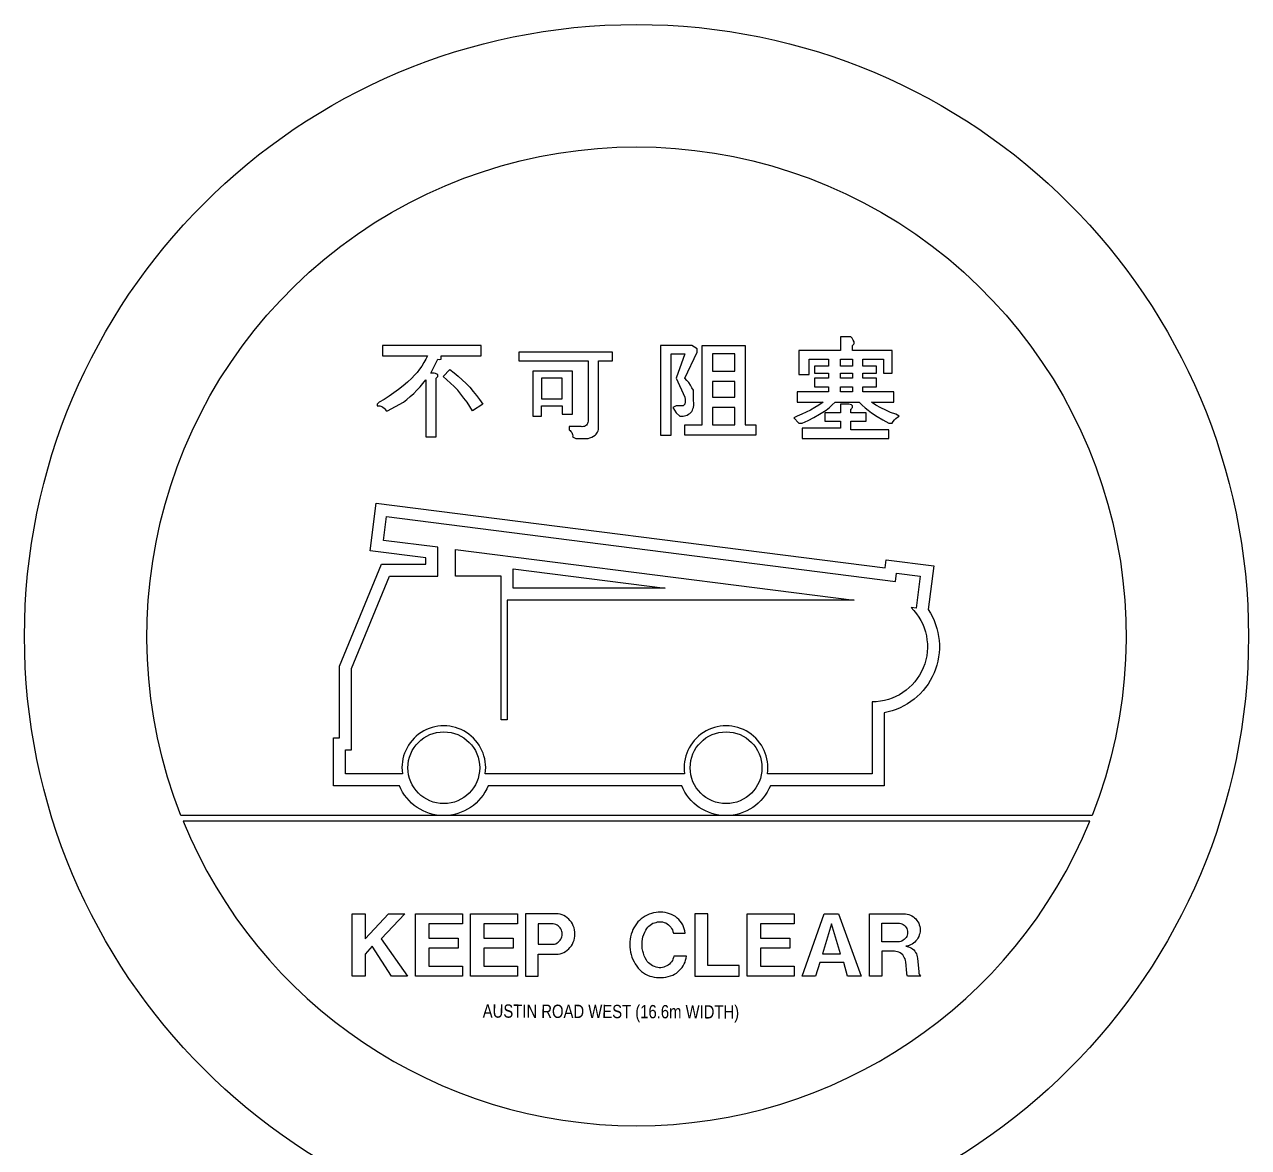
# Model space of a CAD drawing. Header units: millimetres. Extents: x 834681283 to 835686922, y 817551134 to 819407044.
# Drawn here: x 835102271 to 835107896, y 818062565 to 818067728 of the extents above; entities that cross this region are included whole.
import ezdxf

# ---------------------------------------------------------------- set-up
doc = ezdxf.new("R2010")
doc.units = ezdxf.units.MM
doc.header["$LTSCALE"] = 1200
doc.header["$MEASUREMENT"] = 0
doc.layers.add('P01-MAAN-P-EVA$0$RLP390_C1', color=1, linetype='Continuous')
doc.styles.add('P01-MAAN-P-EVA$0$ARIAL', font='arial.ttf', dxfattribs={"width": 0.8})

# ---------------------------------------------------------------- blocks, each defined once
blk = doc.blocks.new('P01-MAAN-P-EVA')
at = {"layer": 'P01-MAAN-P-EVA$0$RLP390_C1'}
for points in [[(835107177.5, 818064091.4), (835102990.2, 818064091.4, -1.468271)], [(835103691.8, 818064448.9), (835103719.3, 818064448.9), (835103719.3, 818064778.9), (835103911.8, 818065246.4), (835104115.3, 818065246.4), (835104115.3, 818065276.3), (835103859.7, 818065308.8), (835103887.4, 818065527.1), (835106226.6, 818065229.7), (835106231.3, 818065266.9), (835106449.6, 818065239.1), (835106424.1, 818065039, -0.539383), (835106221.8, 818064563.9), (835106221.8, 818064228.9), (835105699.3, 818064228.9, -0.6742), (835105291.5, 818064228.9), (835104402.2, 818064228.9, -0.6742), (835103994.3, 818064228.9), (835103691.8, 818064228.9)], [(835105685.9, 818064283.9, 1.154701), (835105304.9, 818064283.9), (835104388.8, 818064283.9, 1.154701), (835104007.8, 818064283.9), (835103746.8, 818064283.9), (835103746.8, 818064393.9), (835103774.3, 818064393.9), (835103774.3, 818064768.1), (835103948.7, 818065191.4), (835104170.3, 818065191.4), (835104170.3, 818065324.8), (835103921.2, 818065356.4), (835103935.1, 818065465.6), (835106274.2, 818065168.2), (835106279, 818065205.4), (835106388.1, 818065191.5), (835106369.5, 818065045.2), (835106345.7, 818065048.2, -0.669629), (835106166.8, 818064613.9), (835106166.8, 818064283.9)], [(835107167.1, 818064065.5), (835103000.6, 818064065.5, 0.672022)]]:
    blk.add_lwpolyline(points, format="xyb", close=True, dxfattribs=at)
for points in [[(835104115.3, 818066189.4), (835104106.8, 818066173.5), (835104097.5, 818066157.6), (835104087.2, 818066143.6), (835104076, 818066128.6), (835104063.8, 818066115.5), (835104051.6, 818066102.4), (835104032, 818066083.7), (835104011.4, 818066066.9), (835103990.8, 818066050), (835103968.4, 818066034.1), (835103946.9, 818066019.2), (835103924.4, 818066004.2), (835103901.1, 818065991.1), (835103892.6, 818065982.7), (835103892.6, 818065975.2), (835103898.2, 818065975.2), (835103903.9, 818065975.2), (835103909.5, 818065973.3), (835103914.1, 818065971.5), (835103918.8, 818065968.6), (835103923.5, 818065964.9), (835103927.2, 818065961.2), (835103930.1, 818065956.5), (835103932.9, 818065951.8), (835103940.3, 818065951.8), (835104012.4, 818065991.1), (835104028.3, 818066004.2), (835104044.2, 818066017.3), (835104060.1, 818066031.3), (835104074.1, 818066046.3), (835104089.1, 818066062.2), (835104102.2, 818066078.1), (835104115.3, 818066094), (835104115.3, 818065832.1), (835104163, 818065832.1), (835104163, 818066102.4), (835104167.6, 818066106.1), (835104170.4, 818066109.9), (835104170.4, 818066118.3), (835104165.8, 818066121.1), (835104160.2, 818066123.9), (835104154.5, 818066125.8), (835104138.6, 818066125.8), (835104170.4, 818066189.4), (835104178.9, 818066188.5), (835104186.3, 818066189.4), (835104186.3, 818066205.3), (835104249.9, 818066205.3), (835104369.7, 818066205.3), (835104369.7, 818066253), (835103917, 818066253), (835103917, 818066205.3), (835104003.9, 818066205.3), (835104122.7, 818066205.3)], [(835105332.2, 818066070.6), (835105323.8, 818066081.8), (835105315.3, 818066092.1), (835105306, 818066102.4), (835105362.1, 818066221.2), (835105362.1, 818066237.1), (835105337.8, 818066253), (835105321.9, 818066253), (835105314.4, 818066253), (835105194.7, 818066253), (835105194.7, 818065840.5), (835105242.4, 818065840.5), (835105242.4, 818066213.7), (835105306, 818066213.7), (835105266.7, 818066102.4), (835105306, 818066014.5), (835105306.9, 818066004.2), (835105306.9, 818065993.9), (835105306, 818065982.7), (835105298.5, 818065975.2), (835105295.7, 818065974.3), (835105292.9, 818065974.3), (835105290.1, 818065975.2), (835105266.7, 818065975.2), (835105250.8, 818065967.7), (835105266.7, 818065943.4), (835105282.6, 818065927.5), (835105298.5, 818065927.5), (835105305.1, 818065928.4), (835105310.7, 818065930.3), (835105317.2, 818065932.2), (835105322.8, 818065935.9), (835105328.4, 818065939.6), (835105333.1, 818065944.3), (835105337.8, 818065949), (835105340.6, 818065954.6), (835105343.4, 818065961.2), (835105346.2, 818065967.7), (835105347.1, 818065978), (835105347.1, 818065988.3), (835105346.2, 818065998.6), (835105346.2, 818066014.5), (835105346.2, 818066030.4), (835105346.2, 818066046.3), (835105338.7, 818066058.4)], [(835105465, 818066253), (835105583.8, 818066253), (835105583.8, 818065888.2), (835105631.5, 818065888.2), (835105631.5, 818065840.5), (835105306, 818065840.5), (835105306, 818065888.2), (835105385.5, 818065888.2), (835105385.5, 818066253)], [(835106189.9, 818065926.6), (835106216.1, 818065910.7), (835106243.2, 818065895.7), (835106259.1, 818065895.7), (835106263.8, 818065903.2), (835106269.4, 818065910.7), (835106276, 818065917.2), (835106283.5, 818065922.8), (835106290.9, 818065927.5), (835106275, 818065935.9), (835106251.6, 818065944.3), (835106229.2, 818065954.6), (835106206.8, 818065965.8), (835106184.3, 818065978), (835106163.7, 818065991.1), (835106266.6, 818065991.1), (835106266.6, 818066038.8), (835106243.2, 818066038.8), (835106123.5, 818066038.8), (835106123.5, 818066062.2), (835106187.1, 818066062.2), (835106187.1, 818066102.4), (835106123.5, 818066102.4), (835106123.5, 818066125.8), (835106187.1, 818066125.8), (835106187.1, 818066157.6), (835106123.5, 818066157.6), (835106123.5, 818066189.4), (835106218.9, 818066189.4), (835106218.9, 818066125.8), (835106259.1, 818066125.8), (835106259.1, 818066229.6), (835106195.5, 818066229.6), (835106075.8, 818066229.6), (835106075.8, 818066253), (835106079.5, 818066254.9), (835106082.3, 818066257.7), (835106084.2, 818066261.4), (835106084.2, 818066268.9), (835106079.5, 818066277.3), (835106074.9, 818066285.7), (835106068.3, 818066292.3), (835106020.6, 818066292.3), (835106020.6, 818066229.6), (835105949.5, 818066229.6), (835105829.8, 818066229.6), (835105829.8, 818066118.3), (835105877.5, 818066118.3), (835105877.5, 818066189.4), (835105965.4, 818066189.4), (835105965.4, 818066157.6), (835105901.8, 818066157.6), (835105901.8, 818066125.8), (835105965.4, 818066125.8), (835105965.4, 818066102.4), (835105901.8, 818066102.4), (835105901.8, 818066062.2), (835105965.4, 818066062.2), (835105965.4, 818066038.8), (835105941.1, 818066038.8), (835105822.3, 818066038.8), (835105822.3, 818065991.1), (835105941.1, 818065991.1), (835105922.4, 818065978), (835105903.7, 818065966.8), (835105884, 818065955.5), (835105863.5, 818065945.3), (835105842.9, 818065935.9), (835105822.3, 818065927.5), (835105806.4, 818065920), (835105829.8, 818065895.7), (835105845.7, 818065895.7), (835105872.8, 818065907.8), (835105899, 818065920.9), (835105925.2, 818065935.9), (835105940.2, 818065945.3), (835105955.1, 818065955.5), (835105970.1, 818065966.8), (835105983.2, 818065978.9), (835105997.2, 818065991.1), (835106107.6, 818065991.1), (835106120.7, 818065978), (835106134.7, 818065965.8), (835106148.8, 818065954.6), (835106163.7, 818065943.4)], [(835104858.9, 818065893.8), (835104857, 818065890.1), (835104853.3, 818065885.4), (835104849.5, 818065882.6), (835104844.8, 818065880.7), (835104840.2, 818065879.8), (835104834.6, 818065878.8), (835104829.9, 818065879.8), (835104773.8, 818065879.8), (835104773.8, 818065863.9), (835104778.4, 818065861.1), (835104782.2, 818065857.3), (835104785.9, 818065852.7), (835104787.8, 818065848), (835104789.7, 818065843.3), (835104790.6, 818065837.7), (835104789.7, 818065832.1), (835104805.6, 818065824.6), (835104853.3, 818065824.6), (835104861.7, 818065825.5), (835104870.1, 818065828.3), (835104878.5, 818065831.1), (835104886, 818065835.8), (835104893.5, 818065840.5), (835104898.2, 818065844.2), (835104901.9, 818065848.9), (835104904.7, 818065854.5), (835104907.5, 818065860.1), (835104908.5, 818065865.8), (835104909.4, 818065872.3), (835104909.4, 818066181.9), (835104973, 818066181.9), (835104973, 818066221.2), (835104543.7, 818066221.2), (835104543.7, 818066181.9), (835104861.7, 818066181.9), (835104861.7, 818065904.1), (835104860.7, 818065898.5)], [(835105433.2, 818066205.3), (835105433.2, 818066134.2), (835105536.1, 818066134.2), (835105536.1, 818066213.7), (835105433.2, 818066213.7)], [(835104245.3, 818066126.7), (835104264, 818066111.8), (835104282.7, 818066094.9), (835104300.5, 818066078.1), (835104317.3, 818066060.3), (835104333.2, 818066041.6), (835104348.2, 818066022.9), (835104363.1, 818066003.3), (835104377.2, 818065982.7), (835104329.5, 818065951.8), (835104317.3, 818065971.5), (835104305.1, 818065991.1), (835104291.1, 818066009.8), (835104277.1, 818066028.5), (835104262.1, 818066046.3), (835104246.2, 818066063.1), (835104229.4, 818066079), (835104212.5, 818066094.9), (835104194.8, 818066109.9), (835104226.6, 818066141.7)], [(835106075.8, 818066189.4), (835106075.8, 818066157.6), (835106020.6, 818066157.6), (835106020.6, 818066189.4)], [(835104607.3, 818066134.2), (835104607.3, 818066046.3), (835104607.3, 818065927.5), (835104647.5, 818065927.5), (835104647.5, 818065975.2), (835104742, 818065975.2), (835104742, 818065935.9), (835104789.7, 818065935.9), (835104789.7, 818066014.5), (835104789.7, 818066134.2), (835104726.1, 818066134.2)], [(835104647.5, 818066102.4), (835104647.5, 818066007), (835104742, 818066007), (835104742, 818066102.4)], [(835105433.2, 818066078.1), (835105433.2, 818066014.5), (835105536.1, 818066014.5), (835105536.1, 818066086.5), (835105433.2, 818066086.5)], [(835106075.8, 818066125.8), (835106075.8, 818066102.4), (835106020.6, 818066102.4), (835106020.6, 818066125.8)], [(835106075.8, 818066062.2), (835106075.8, 818066038.8), (835106020.6, 818066038.8), (835106020.6, 818066062.2)], [(835106020.6, 818065872.3), (835105965.4, 818065872.3), (835105845.7, 818065872.3), (835105845.7, 818065824.6), (835106243.2, 818065824.6), (835106243.2, 818065863.9), (835106187.1, 818065863.9), (835106068.3, 818065863.9), (835106068.3, 818065904.1), (835106139.4, 818065904.1), (835106139.4, 818065943.4), (835106068.3, 818065943.4), (835106068.3, 818065959.3), (835106071.1, 818065961.2), (835106073.9, 818065964), (835106075.8, 818065967.7), (835106075.8, 818065975.2), (835106071.1, 818065978.9), (835106066.4, 818065981.7), (835106059.9, 818065982.7), (835106020.6, 818065982.7), (835106020.6, 818065943.4), (835105949.5, 818065943.4), (835105949.5, 818065904.1), (835106020.6, 818065904.1)], [(835105433.2, 818065959.3), (835105433.2, 818065888.2), (835105536.1, 818065888.2), (835105536.1, 818065967.7), (835105433.2, 818065967.7)], [(835104252.8, 818065314.3), (835106084.3, 818065081.4), (835104489.3, 818065081.4), (835104489.3, 818064531.4), (835104461.8, 818064531.4), (835104461.8, 818065191.4), (835104252.8, 818065191.4)], [(835105215.6, 818065136.4), (835104516.8, 818065136.4), (835104516.8, 818065225.3)], [(835103910.2, 818063525.3), (835104030.8, 818063353), (835103958.3, 818063353), (835103869.4, 818063490.9), (835103837.6, 818063453.7), (835103837.6, 818063353), (835103777.8, 818063353), (835103777.8, 818063640.5), (835103837.6, 818063640.5), (835103837.6, 818063525.3), (835103944.6, 818063640.5), (835104019, 818063640.5)], [(835104263.9, 818063481.8), (835104128.8, 818063481.8), (835104128.8, 818063399.3), (835104283.8, 818063399.3), (835104283.8, 818063353), (835104068, 818063353), (835104068, 818063640.5), (835104283.8, 818063640.5), (835104283.8, 818063594.2), (835104128.8, 818063594.2), (835104128.8, 818063528), (835104263.9, 818063528)], [(835104516.9, 818063481.8), (835104381.8, 818063481.8), (835104381.8, 818063399.3), (835104536.9, 818063399.3), (835104536.9, 818063353), (835104321, 818063353), (835104321, 818063640.5), (835104536.9, 818063640.5), (835104536.9, 818063594.2), (835104381.8, 818063594.2), (835104381.8, 818063528), (835104516.9, 818063528)], [(835104741.8, 818063635.1), (835104733.7, 818063637.8), (835104724.6, 818063639.6), (835104715.5, 818063640.5), (835104706.5, 818063640.5), (835104574.1, 818063640.5), (835104574.1, 818063353), (835104632.1, 818063353), (835104632.1, 818063453.7), (835104706.5, 818063453.7), (835104715.5, 818063453.7), (835104724.6, 818063454.6), (835104733.7, 818063456.4), (835104741.8, 818063459.1), (835104750, 818063462.7), (835104758.2, 818063467.3), (835104765.4, 818063472.7), (835104772.7, 818063478.2), (835104778.1, 818063485.4), (835104784.5, 818063492.7), (835104789, 818063500.8), (835104793.5, 818063509.9), (835104797.2, 818063519), (835104799, 818063528), (835104800.8, 818063537.1), (835104800.8, 818063547.1), (835104800.8, 818063556.2), (835104799, 818063566.1), (835104797.2, 818063575.2), (835104793.5, 818063584.3), (835104789, 818063593.3), (835104784.5, 818063601.5), (835104778.1, 818063608.8), (835104772.7, 818063615.1), (835104765.4, 818063621.5), (835104758.2, 818063626.9), (835104750, 818063631.4)], [(835105218, 818063597.9), (835105224.3, 818063594.2), (835105230.7, 818063589.7), (835105236.1, 818063584.3), (835105241.6, 818063578.8), (835105245.2, 818063572.5), (835105248.8, 818063566.1), (835105251.5, 818063558.9), (835105253.4, 818063551.6), (835105307.8, 818063551.6), (835105306, 818063561.6), (835105303.2, 818063570.7), (835105299.6, 818063580.6), (835105296, 818063589.7), (835105290.5, 818063597.9), (835105284.2, 818063606), (835105277.8, 818063613.3), (835105270.6, 818063620.5), (835105262.4, 818063626.9), (835105254.3, 818063632.3), (835105245.2, 818063636.9), (835105236.1, 818063640.5), (835105226.2, 818063643.2), (835105215.3, 818063645.9), (835105205.3, 818063646.8), (835105194.4, 818063647.8), (835105183.5, 818063647.8), (835105173.6, 818063645.9), (835105162.7, 818063644.1), (835105152.7, 818063641.4), (835105142.7, 818063638.7), (835105132.7, 818063634.2), (835105123.7, 818063628.7), (835105114.6, 818063623.3), (835105105.5, 818063616.9), (835105097.4, 818063609.7), (835105090.1, 818063602.4), (835105083.8, 818063594.2), (835105077.4, 818063585.2), (835105072, 818063576.1), (835105067.4, 818063567), (835105063.8, 818063557.1), (835105059.3, 818063546.2), (835105056.6, 818063534.4), (835105054.7, 818063522.6), (835105053.8, 818063510.8), (835105052.9, 818063499), (835105052.9, 818063487.2), (835105054.7, 818063475.4), (835105056.6, 818063463.6), (835105059.3, 818063452.8), (835105062.9, 818063441), (835105067.4, 818063430.1), (835105072.9, 818063419.2), (835105078.3, 818063409.2), (835105084.7, 818063399.3), (835105091.9, 818063390.2), (835105099.2, 818063382), (835105107.3, 818063374.8), (835105115.5, 818063368.4), (835105124.6, 818063363), (835105134.6, 818063358.4), (835105144.5, 818063353.9), (835105154.5, 818063351.2), (835105165.4, 818063348.5), (835105175.4, 818063346.7), (835105186.2, 818063346.7), (835105197.1, 818063346.7), (835105208, 818063346.7), (835105218.9, 818063348.5), (835105229.8, 818063351.2), (835105240.7, 818063354.8), (835105250.6, 818063358.4), (835105258.8, 818063363), (835105267, 818063367.5), (835105274.2, 818063373), (835105280.6, 818063379.3), (835105287.8, 818063386.6), (835105293.3, 818063393.8), (835105298.7, 818063401.1), (835105303.2, 818063409.2), (835105306.9, 818063418.3), (835105309.6, 818063426.5), (835105312.3, 818063435.5), (835105313.2, 818063444.6), (835105256.1, 818063444.6), (835105254.3, 818063438.3), (835105251.5, 818063431), (835105248.8, 818063424.6), (835105244.3, 818063419.2), (835105239.8, 818063413.8), (835105235.2, 818063408.3), (835105228.9, 818063403.8), (835105223.4, 818063400.2), (835105216.2, 818063397.4), (835105209.8, 818063394.7), (835105202.6, 818063392.9), (835105195.3, 818063392), (835105188.1, 818063392), (835105181.7, 818063392.9), (835105173.6, 818063394.7), (835105166.3, 818063397.4), (835105158.1, 818063400.2), (835105151.8, 818063404.7), (835105145.4, 818063409.2), (835105139.1, 818063414.7), (835105133.6, 818063421), (835105129.1, 818063427.4), (835105123.7, 818063437.3), (835105119.1, 818063447.3), (835105115.5, 818063458.2), (835105112.8, 818063468.2), (835105110.1, 818063480), (835105109.2, 818063490.9), (835105109.2, 818063501.7), (835105110.1, 818063512.6), (835105111, 818063523.5), (835105113.7, 818063534.4), (835105117.3, 818063545.3), (835105121.9, 818063556.2), (835105126.4, 818063565.2), (835105130.9, 818063571.6), (835105135.5, 818063577.9), (835105140.9, 818063583.4), (835105146.3, 818063587.9), (835105152.7, 818063592.4), (835105159, 818063596.1), (835105166.3, 818063598.8), (835105173.6, 818063600.6), (835105180.8, 818063602.4), (835105188.1, 818063603.3), (835105195.3, 818063603.3), (835105203.5, 818063602.4), (835105210.7, 818063600.6)], [(835105411.2, 818063640.5), (835105351.3, 818063640.5), (835105351.3, 818063353), (835105555.4, 818063353), (835105555.4, 818063402), (835105411.2, 818063402)], [(835105808.4, 818063594.2), (835105653.3, 818063594.2), (835105653.3, 818063528), (835105788.5, 818063528), (835105788.5, 818063481.8), (835105653.3, 818063481.8), (835105653.3, 818063399.3), (835105808.4, 818063399.3), (835105808.4, 818063353), (835105592.6, 818063353), (835105592.6, 818063640.5), (835105808.4, 818063640.5)], [(835106012.5, 818063640.5), (835106115.9, 818063353), (835106053.3, 818063353), (835106036.1, 818063416.5), (835105926.3, 818063416.5), (835105906.4, 818063353), (835105845.6, 818063353), (835105946.3, 818063640.5)], [(835106348.9, 818063630.5), (835106356.2, 818063626), (835106361.6, 818063621.5), (835106368, 818063616), (835106372.5, 818063609.7), (835106377.1, 818063603.3), (835106380.7, 818063596.1), (835106383.4, 818063588.8), (835106385.2, 818063581.5), (835106387, 818063573.4), (835106387, 818063566.1), (835106387, 818063558), (835106385.2, 818063549.8), (835106383.4, 818063542.5), (835106380.7, 818063535.3), (835106377.1, 818063528), (835106373.4, 818063521.7), (835106368, 818063515.3), (835106362.5, 818063509.9), (835106356.2, 818063505.4), (835106349.9, 818063500.8), (835106343.5, 818063497.2), (835106336.2, 818063494.5), (835106328.1, 818063491.8), (835106320.8, 818063490.9), (835106327.2, 818063489.9), (835106334.4, 818063488.1), (835106340.8, 818063485.4), (835106347.1, 818063481.8), (835106352.6, 818063478.2), (835106358, 818063473.6), (835106362.5, 818063468.2), (835106366.2, 818063462.7), (835106369.8, 818063456.4), (835106372.5, 818063450), (835106374.3, 818063442.8), (835106375.2, 818063436.4), (835106380.7, 818063373), (835106381.6, 818063367.5), (835106383.4, 818063362.1), (835106386.1, 818063357.5), (835106389.8, 818063353), (835106329, 818063353), (835106327.2, 818063357.5), (835106326.3, 818063362.1), (835106326.3, 818063367.5), (835106320.8, 818063419.2), (835106319.9, 818063425.6), (835106318.1, 818063432.8), (835106314.5, 818063439.2), (835106310.9, 818063445.5), (835106307.2, 818063450.9), (835106301.8, 818063456.4), (835106295.4, 818063460), (835106289.1, 818063463.6), (835106282.7, 818063465.5), (835106275.5, 818063467.3), (835106269.1, 818063468.2), (835106211.1, 818063468.2), (835106211.1, 818063353), (835106154, 818063353), (835106154, 818063640.5), (835106311.8, 818063640.5), (835106319.9, 818063639.6), (835106327.2, 818063638.7), (835106335.3, 818063636.9), (835106342.6, 818063634.2)], [(835104713.7, 818063590.6), (835104707.4, 818063592.4), (835104701, 818063594.2), (835104694.7, 818063594.2), (835104632.1, 818063594.2), (835104632.1, 818063499.9), (835104694.7, 818063499.9), (835104701, 818063499.9), (835104707.4, 818063500.8), (835104713.7, 818063502.6), (835104719.2, 818063506.3), (835104723.7, 818063509), (835104729.1, 818063513.5), (835104732.8, 818063518.1), (835104736.4, 818063523.5), (835104739.1, 818063528.9), (835104740.9, 818063534.4), (835104741.8, 818063540.7), (835104742.8, 818063547.1), (835104741.8, 818063553.4), (835104740.9, 818063558.9), (835104739.1, 818063565.2), (835104736.4, 818063570.7), (835104732.8, 818063576.1), (835104729.1, 818063580.6), (835104723.7, 818063584.3), (835104719.2, 818063587.9)], [(835105980.7, 818063594.2), (835105938.1, 818063456.4), (835106021.5, 818063456.4)], [(835106303.6, 818063593.3), (835106309, 818063590.6), (835106314.5, 818063587), (835106319, 818063582.5), (835106322.6, 818063577), (835106325.4, 818063572.5), (835106327.2, 818063566.1), (835106329, 818063560.7), (835106329, 818063554.3), (835106329, 818063548), (835106327.2, 818063541.6), (835106325.4, 818063536.2), (835106322.6, 818063530.8), (835106319, 818063526.2), (835106314.5, 818063521.7), (835106309, 818063518.1), (835106303.6, 818063514.4), (835106298.2, 818063512.6), (835106291.8, 818063511.7), (835106286.4, 818063510.8), (835106211.1, 818063510.8), (835106211.1, 818063597), (835106286.4, 818063597), (835106291.8, 818063597), (835106298.2, 818063595.2)]]:
    blk.add_lwpolyline(points, close=True, dxfattribs=at)
for centre, radius in [((835105083.8, 818064915.5), 2812.5), ((835104198.3, 818064311.4), 165), ((835105495.4, 818064311.4), 165)]:
    blk.add_circle(centre, radius, dxfattribs=at)
at = {"insert": (835104377.3, 818063223.6), "char_height": 61.035, "width": 1277.242, "attachment_point": 1, "rotation": 359.7794, "style": 'P01-MAAN-P-EVA$0$ARIAL'}
blk.add_mtext('AUSTIN ROAD WEST (16.6m WIDTH)', dxfattribs=at)

msp = doc.modelspace()

# ---------------------------------------------------------------- block references
msp.add_blockref('P01-MAAN-P-EVA', (0, 0))

doc.saveas('drawing.dxf')
